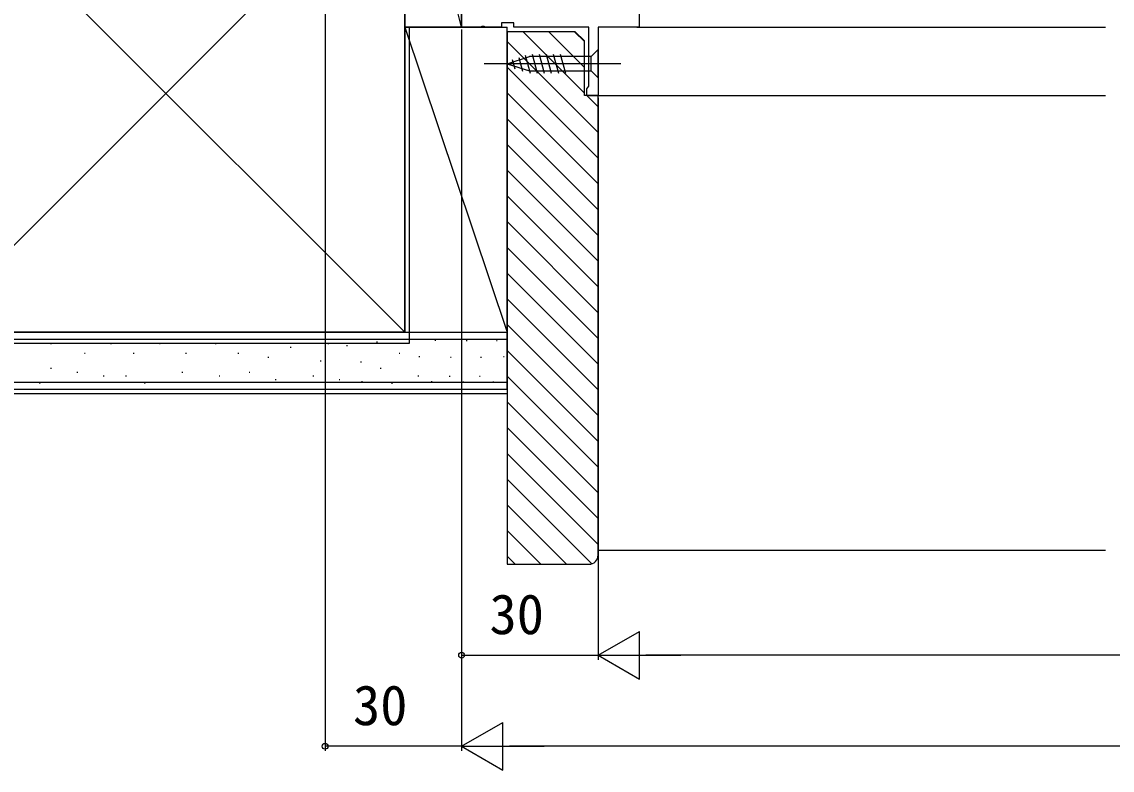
# Model space of a CAD drawing. Units: millimetres, scale not verified. Extents: x -525 to 525, y -783 to 779.
# Drawn here: x -309.2 to -69.5, y -43 to 121.5 of the extents above; entities that cross this region are included whole.
import ezdxf
from ezdxf.enums import TextEntityAlignment as Align

# ---------------------------------------------------------------- set-up
doc = ezdxf.new("R2010")
doc.units = ezdxf.units.MM
doc.header["$LTSCALE"] = 4
for name, color, linetype in [('0-2_YKK_11', 7, 'Continuous'), ('0-3_YKK_12', 2, 'Continuous'), ('0-4_YKK_13', 4, 'Continuous'), ('0-5_YKK_D', 6, 'Continuous'), ('0-7_YSS_K', 3, 'Continuous'), ('0-8_YSS_KE', 3, 'Continuous')]:
    doc.layers.add(name, color=color, linetype=linetype)
doc.styles.add('ＭＳ ゴシック', font='')
doc.styles.get('ＭＳ ゴシック').set_extended_font_data('MS Gothic')

msp = doc.modelspace()

# ---------------------------------------------------------------- linework, layer by layer
at = {"layer": '0-2_YKK_11'}
msp.add_lwpolyline([(-173.5, 125.1), (-173.5, 120.3), (-182.5, 120.3), (-182.5, 105.3), (-185, 105.3), (-185, 106.8), (-184.75, 107.096), (-184.5, 107.392), (-184.5, 120.3), (-201, 120.3), (-201, 121.3), (-203.7, 121.3), (-203.7, 120.3), (-207.176, 120.3), (-207.566, 120.487), (-208.034, 120.487), (-208.425, 120.3), (-212.5, 120.3), (-212.5, 170.3), (-242.5, 170.3), (-242.5, 172.8), (-222.5, 172.8)], dxfattribs=at)
at = {"layer": '0-3_YKK_12'}
for p, q in [((-174, 120.3), (-71, 120.3)), ((-184.5, 105.3), (-71, 105.3))]:
    msp.add_line(p, q, dxfattribs=at)
at = {"layer": '0-4_YKK_13'}
for p, q in [((-182.5, 115.399), (-184.05, 113.849)), ((-182.5, 109.199), (-182.5, 115.399)), ((-202.5, 112.299), (-197.584, 113.849)), ((-201.353, 113.237), (-200.804, 111.187)), ((-199.921, 113.689), (-199.108, 110.652)), ((-198.489, 114.14), (-197.433, 110.199)), ((-184.05, 113.849), (-197.584, 113.849)), ((-197.006, 114.399), (-195.88, 110.199)), ((-195.453, 114.399), (-194.327, 110.199)), ((-193.9, 114.399), (-192.774, 110.199)), ((-192.347, 114.399), (-191.221, 110.199)), ((-190.794, 114.399), (-189.669, 110.199)), ((-184.05, 110.749), (-184.05, 113.849)), ((-177.5, 112.299), (-207.5, 112.299)), ((-202.5, 112.299), (-197.584, 110.749)), ((-197.584, 110.749), (-184.05, 110.749)), ((-182.5, 109.199), (-184.05, 110.749))]:
    msp.add_line(p, q, dxfattribs=at)
at = {"layer": '0-5_YKK_D'}
for p, q in [((-242.5, 169.8), (-242.5, -38.7)), ((-212.5, 119.8), (-212.5, -18.7)), ((-212.5, 119.8), (-212.5, -38.7)), ((-212.5, 119.8), (-212.5, -38.7)), ((-182.5, 104.8), (-182.5, -18.7)), ((-182.5, 104.8), (-182.5, -18.7)), ((-182.5, -17.7), (-173.407, -12.45)), ((-173.407, -22.95), (-173.407, -12.45)), ((-212.5, -17.7), (-182.5, -17.7)), ((-182.5, -17.7), (-173.407, -22.95)), ((-182.5, -17.7), (-164.313, -17.7)), ((197, -17.7), (-172, -17.7)), ((-212.5, -37.7), (-203.407, -32.45)), ((-203.407, -42.95), (-203.407, -32.45)), ((-212.5, -37.7), (-242.5, -37.7)), ((-212.5, -37.7), (-203.407, -42.95)), ((-212.5, -37.7), (-194.313, -37.7)), ((227, -37.7), (-202, -37.7))]:
    msp.add_line(p, q, dxfattribs=at)
for centre in [(-212.5, -17.7), (-242.5, -37.7)]:
    msp.add_circle(centre, 0.637, dxfattribs=at)
at = {"layer": '0-7_YSS_K'}
for p, q in [((-212.5, 120.301), (-225, 170.3)), ((-225, 53.3), (-330, 158.3)), ((-225, 158.3), (-330, 53.3)), ((-225, 120.301), (-202.5, 120.301)), ((-225, 53.3), (-225, 120.301)), ((-225, 120.301), (-202.5, 53.3)), ((-202.5, 53.3), (-202.5, 120.301)), ((-198.961, 119.3), (-185.5, 105.839)), ((-193.304, 119.3), (-185.5, 111.496)), ((-187.648, 119.3), (-185.5, 117.152)), ((-202.5, 117.182), (-182.5, 97.182)), ((-202.5, 111.525), (-182.5, 91.525)), ((-202.5, 105.868), (-182.5, 85.868)), ((-184.961, 105.3), (-182.5, 102.839)), ((-202.5, 100.211), (-182.5, 80.211)), ((-202.5, 94.554), (-182.5, 74.554)), ((-202.5, 88.898), (-182.5, 68.898)), ((-202.5, 83.241), (-182.5, 63.241)), ((-202.5, 77.584), (-182.5, 57.584)), ((-202.5, 71.927), (-182.5, 51.927)), ((-202.5, 66.27), (-182.5, 46.27)), ((-202.5, 60.613), (-182.5, 40.613)), ((-225, 53.3), (-202.5, 53.3)), ((-202.5, 54.957), (-182.5, 34.957)), ((-402.5, 51.8), (-202.5, 51.8)), ((-302.618, 50.734), (-302.818, 50.734)), ((-289.431, 50.734), (-289.631, 50.734)), ((-278.717, 50.734), (-278.917, 50.734)), ((-266.424, 50.734), (-266.624, 50.734)), ((-241.699, 50.734), (-241.899, 50.734)), ((-230.981, 51.081), (-231.181, 51.081)), ((-218.184, 51.47), (-218.384, 51.47)), ((-211.257, 51.375), (-211.457, 51.375)), ((-204.646, 51.375), (-204.846, 51.375)), ((-295.201, 48.586), (-295.401, 48.586)), ((-284.486, 48.586), (-284.686, 48.586)), ((-272.948, 48.586), (-273.148, 48.586)), ((-261.479, 48.586), (-261.679, 48.586)), ((-249.94, 49.91), (-250.14, 49.91)), ((-237.608, 50.301), (-237.808, 50.301)), ((-226.04, 48.586), (-226.24, 48.586)), ((-202.5, 49.3), (-182.5, 29.3)), ((-254.885, 47.762), (-255.085, 47.762)), ((-243.347, 46.938), (-243.547, 46.938)), ((-234.489, 46.683), (-234.69, 46.683)), ((-221.692, 47.852), (-221.892, 47.852)), ((-214.765, 47.757), (-214.965, 47.757)), ((-208.154, 47.757), (-208.354, 47.757)), ((-203.117, 47.852), (-203.317, 47.852)), ((-302.618, 45.289), (-302.818, 45.289)), ((-296.849, 44.465), (-297.049, 44.465)), ((-291.08, 43.641), (-291.28, 43.641)), ((-286.135, 43.641), (-286.335, 43.641)), ((-273.772, 44.465), (-273.972, 44.465)), ((-265.599, 43.641), (-265.799, 43.641)), ((-259.006, 44.465), (-259.206, 44.465)), ((-244.995, 43.641), (-245.195, 43.641)), ((-230.161, 45.289), (-230.361, 45.289)), ((-221.919, 43.641), (-222.119, 43.641)), ((-214.992, 43.546), (-215.192, 43.546)), ((-208.381, 43.546), (-208.581, 43.546)), ((-202.5, 43.643), (-182.5, 23.643)), ((-402.5, 42.3), (-202.5, 42.3)), ((-305.09, 41.993), (-305.29, 41.993)), ((-282.014, 41.993), (-282.214, 41.993)), ((-253.237, 42.817), (-253.437, 42.817)), ((-239.226, 42.817), (-239.426, 42.817)), ((-234.3, 42.395), (-234.5, 42.395)), ((-227.688, 41.993), (-227.888, 41.993)), ((-218.963, 42.395), (-219.163, 42.395)), ((-212.036, 42.3), (-212.236, 42.3)), ((-205.425, 42.3), (-205.625, 42.3)), ((-402.5, 39.8), (-202.5, 39.8)), ((-202.5, 37.986), (-182.5, 17.986)), ((-202.5, 32.329), (-182.5, 12.329)), ((-202.5, 26.672), (-182.5, 6.672)), ((-202.5, 21.015), (-183.882, 2.398)), ((-202.5, 15.359), (-189.441, 2.3)), ((-202.5, 9.702), (-195.098, 2.3)), ((-71, 5.301), (-182.5, 5.301)), ((-202.5, 4.045), (-200.755, 2.3))]:
    msp.add_line(p, q, dxfattribs=at)
msp.add_lwpolyline([(-225, 120.301), (-225, 170.3), (-212.5, 170.3), (-212.5, 120.301)], close=True, dxfattribs=at)
at = {"layer": '0-8_YSS_KE'}
for p, q in [((-224, 120.301), (-224, 50.8)), ((-402.5, 53.3), (-202.5, 53.3)), ((-202.5, 40.8), (-202.5, 53.3)), ((-224, 50.8), (-402.5, 50.8)), ((-402.5, 40.8), (-202.5, 40.8))]:
    msp.add_line(p, q, dxfattribs=at)
for points in [[(-330, 158.3), (-225, 158.3), (-225, 53.3), (-330, 53.3)], [(-202.5, 119.3), (-202.5, 2.3), (-184.5, 2.3)], [(-182.5, 4.3), (-182.5, 105.3), (-185.5, 105.3), (-185.5, 117.3), (-187.5, 119.3), (-202.5, 119.3)]]:
    msp.add_lwpolyline(points, dxfattribs=at)
msp.add_arc((-184.5, 4.3), 2, 270.00001, 359.99999, dxfattribs=at)

# ---------------------------------------------------------------- texts
at = {"layer": '0-5_YKK_D', "style": 'ＭＳ ゴシック'}
for p in [(-206.364, -15.7), (-236.364, -35.7)]:
    msp.add_text('30', height=8.798, dxfattribs=at).set_placement(p, align=Align.BOTTOM_LEFT)

doc.saveas('drawing.dxf')
